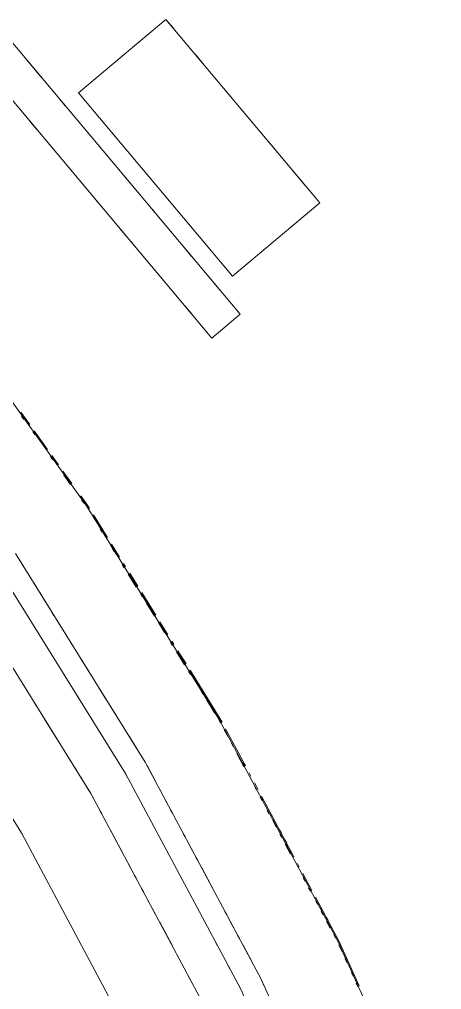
# Paper-space layout '01 Plans' of a CAD drawing. Header units: millimetres. Extents: x 5 to 415, y 7 to 290.
# Drawn here: x 146.87 to 154.28, y 184.97 to 201.98 of the extents above; entities that cross this region are included whole.
import ezdxf

# ---------------------------------------------------------------- set-up
doc = ezdxf.new("R2010")
doc.units = ezdxf.units.MM
doc.layers.add('GEOMETRY', color=7, linetype='Continuous')

# ---------------------------------------------------------------- blocks, each defined once
blk = doc.blocks.new('SHEET_01')
at = {"layer": 'GEOMETRY', "lineweight": 13}
for p, q in [((149.442, 201.98), (147.91, 200.695)), ((149.442, 201.98), (149.572, 201.825)), ((152.141, 198.763), (149.442, 201.98)), ((149.442, 201.98), (149.442, 201.98)), ((150.746, 196.809), (146.696, 201.636)), ((147.25, 200.975), (146.994, 201.28)), ((147.25, 200.975), (146.994, 201.28)), ((147.25, 200.975), (146.994, 201.28)), ((149.964, 201.357), (150.095, 201.202)), ((146.369, 201.015), (150.248, 196.391)), ((147.676, 200.467), (147.549, 200.619)), ((147.676, 200.467), (147.549, 200.619)), ((147.676, 200.467), (147.549, 200.619)), ((147.91, 200.695), (150.609, 197.477)), ((147.91, 200.695), (147.91, 200.695)), ((150.487, 200.735), (150.617, 200.579)), ((147.051, 200.202), (147.179, 200.049)), ((147.179, 200.049), (147.051, 200.202)), ((147.179, 200.049), (147.051, 200.202)), ((148.316, 199.705), (148.06, 200.01)), ((148.316, 199.705), (148.06, 200.01)), ((148.316, 199.705), (148.06, 200.01)), ((148.563, 199.916), (148.519, 199.968)), ((151.096, 200.008), (151.14, 199.956)), ((151.227, 199.853), (151.358, 199.697)), ((148.828, 199.095), (148.7, 199.248)), ((148.828, 199.095), (148.7, 199.248)), ((148.828, 199.095), (148.7, 199.248)), ((149.085, 199.293), (149.042, 199.345)), ((151.619, 199.386), (151.88, 199.074)), ((148.202, 198.83), (148.244, 198.779)), ((148.244, 198.779), (148.202, 198.83)), ((148.244, 198.779), (148.202, 198.83)), ((149.608, 198.671), (149.564, 198.723)), ((152.141, 198.763), (150.609, 197.477)), ((150.609, 197.477), (152.141, 198.763)), ((152.054, 198.867), (152.141, 198.763)), ((152.141, 198.763), (152.141, 198.763)), ((149.254, 198.587), (149.211, 198.638)), ((149.254, 198.587), (149.211, 198.638)), ((149.254, 198.587), (149.211, 198.638)), ((149.467, 198.333), (149.339, 198.485)), ((149.467, 198.333), (149.339, 198.485)), ((149.467, 198.333), (149.339, 198.485)), ((148.628, 198.322), (148.756, 198.169)), ((148.756, 198.169), (148.628, 198.322)), ((148.756, 198.169), (148.628, 198.322)), ((148.841, 198.068), (148.884, 198.017)), ((148.884, 198.017), (148.841, 198.068)), ((148.884, 198.017), (148.841, 198.068)), ((150.13, 198.048), (150.087, 198.1)), ((149.893, 197.825), (149.766, 197.977)), ((149.893, 197.825), (149.766, 197.977)), ((149.893, 197.825), (149.766, 197.977)), ((150.609, 197.477), (150.522, 197.581)), ((149.353, 197.458), (149.396, 197.407)), ((149.396, 197.407), (149.353, 197.458)), ((149.396, 197.407), (149.353, 197.458)), ((150.405, 197.215), (150.277, 197.368)), ((150.405, 197.215), (150.277, 197.368)), ((150.405, 197.215), (150.277, 197.368)), ((150.609, 197.477), (150.609, 197.477)), ((145.479, 197.036), (148.048, 193.45)), ((149.779, 196.95), (149.907, 196.797)), ((149.907, 196.797), (149.779, 196.95)), ((149.907, 196.797), (149.779, 196.95)), ((150.746, 196.809), (150.703, 196.86)), ((150.746, 196.809), (150.703, 196.86)), ((150.746, 196.809), (150.703, 196.86)), ((150.248, 196.391), (150.746, 196.809)), ((150.746, 196.809), (150.248, 196.391)), ((150.248, 196.391), (150.746, 196.809)), ((150.746, 196.809), (150.248, 196.391)), ((150.746, 196.809), (150.746, 196.809)), ((150.746, 196.809), (150.746, 196.809)), ((150.248, 196.391), (150.248, 196.391)), ((150.248, 196.391), (150.248, 196.391)), ((147.052, 194.874), (146.896, 195.092)), ((146.896, 195.092), (147.052, 194.874)), ((147.052, 194.874), (146.896, 195.092)), ((146.896, 195.092), (147.052, 194.874)), ((147.052, 194.874), (146.896, 195.092)), ((146.896, 195.092), (147.052, 194.874)), ((147.052, 194.874), (146.896, 195.092)), ((146.896, 195.092), (147.052, 194.874)), ((147.052, 194.874), (146.896, 195.092)), ((146.896, 195.092), (147.052, 194.874)), ((146.911, 195.02), (146.95, 194.965)), ((146.95, 194.965), (146.911, 195.02)), ((147.036, 194.863), (146.919, 195.026)), ((146.919, 195.026), (147.036, 194.863)), ((147.036, 194.863), (146.919, 195.026)), ((146.919, 195.026), (147.036, 194.863)), ((146.919, 195.026), (147.036, 194.863)), ((147.036, 194.863), (146.919, 195.026)), ((146.919, 195.026), (147.036, 194.863)), ((147.036, 194.863), (146.919, 195.026)), ((146.919, 195.026), (147.036, 194.863)), ((147.036, 194.863), (146.919, 195.026)), ((146.919, 195.026), (147.036, 194.863)), ((147.036, 194.863), (146.919, 195.026)), ((146.919, 195.026), (147.036, 194.863)), ((147.036, 194.863), (146.919, 195.026)), ((146.919, 195.026), (147.036, 194.863)), ((146.919, 195.026), (147.036, 194.863)), ((147.145, 194.694), (147.106, 194.748)), ((147.114, 194.754), (147.153, 194.7)), ((147.114, 194.754), (147.153, 194.7)), ((147.153, 194.7), (147.114, 194.754)), ((147.114, 194.754), (147.153, 194.7)), ((147.114, 194.754), (147.153, 194.7)), ((147.364, 194.439), (147.13, 194.765)), ((147.13, 194.765), (147.364, 194.439)), ((147.364, 194.439), (147.208, 194.657)), ((147.208, 194.657), (147.364, 194.439)), ((147.364, 194.439), (147.208, 194.657)), ((147.208, 194.657), (147.364, 194.439)), ((147.364, 194.439), (147.208, 194.657)), ((147.208, 194.657), (147.364, 194.439)), ((147.364, 194.439), (147.208, 194.657)), ((147.208, 194.657), (147.364, 194.439)), ((147.417, 194.314), (147.456, 194.259)), ((147.456, 194.259), (147.417, 194.314)), ((147.464, 194.265), (147.425, 194.319)), ((147.425, 194.319), (147.464, 194.265)), ((147.464, 194.265), (147.425, 194.319)), ((147.425, 194.319), (147.464, 194.265)), ((147.425, 194.319), (147.464, 194.265)), ((147.464, 194.265), (147.425, 194.319)), ((147.425, 194.319), (147.464, 194.265)), ((147.464, 194.265), (147.425, 194.319)), ((147.425, 194.319), (147.464, 194.265)), ((147.464, 194.265), (147.425, 194.319)), ((147.425, 194.319), (147.464, 194.265)), ((147.464, 194.265), (147.425, 194.319)), ((147.425, 194.319), (147.464, 194.265)), ((147.464, 194.265), (147.425, 194.319)), ((147.425, 194.319), (147.464, 194.265)), ((147.425, 194.319), (147.464, 194.265)), ((147.558, 194.168), (147.442, 194.331)), ((147.442, 194.331), (147.558, 194.168)), ((147.558, 194.168), (147.442, 194.331)), ((147.442, 194.331), (147.558, 194.168)), ((147.558, 194.168), (147.442, 194.331)), ((147.442, 194.331), (147.558, 194.168)), ((147.558, 194.168), (147.442, 194.331)), ((147.442, 194.331), (147.558, 194.168)), ((147.558, 194.168), (147.442, 194.331)), ((147.442, 194.331), (147.558, 194.168)), ((147.792, 193.842), (147.636, 194.059)), ((147.636, 194.059), (147.792, 193.842)), ((147.767, 193.825), (147.651, 193.988)), ((147.659, 193.993), (147.776, 193.83)), ((147.659, 193.993), (147.776, 193.83)), ((147.776, 193.83), (147.659, 193.993)), ((147.659, 193.993), (147.776, 193.83)), ((147.659, 193.993), (147.776, 193.83)), ((147.728, 193.879), (147.767, 193.825)), ((147.776, 193.83), (147.737, 193.885)), ((147.737, 193.885), (147.776, 193.83)), ((147.776, 193.83), (147.737, 193.885)), ((147.737, 193.885), (147.776, 193.83)), ((147.776, 193.83), (147.737, 193.885)), ((147.737, 193.885), (147.776, 193.83)), ((147.776, 193.83), (147.737, 193.885)), ((147.737, 193.885), (147.776, 193.83)), ((147.776, 193.83), (147.737, 193.885)), ((147.737, 193.885), (147.776, 193.83)), ((147.776, 193.83), (147.737, 193.885)), ((147.792, 193.842), (147.753, 193.896)), ((147.753, 193.896), (147.792, 193.842)), ((147.792, 193.842), (147.753, 193.896)), ((147.753, 193.896), (147.792, 193.842)), ((147.792, 193.842), (147.753, 193.896)), ((147.753, 193.896), (147.792, 193.842)), ((147.792, 193.842), (147.753, 193.896)), ((147.753, 193.896), (147.792, 193.842)), ((148.065, 193.461), (147.948, 193.624)), ((147.948, 193.624), (148.065, 193.461)), ((148.001, 193.499), (147.962, 193.553)), ((147.97, 193.559), (148.048, 193.45)), ((147.97, 193.559), (148.048, 193.45)), ((148.048, 193.45), (147.97, 193.559)), ((147.97, 193.559), (148.048, 193.45)), ((147.97, 193.559), (148.048, 193.45)), ((148.083, 193.393), (148.048, 193.45)), ((148.048, 193.45), (148.083, 193.393)), ((148.083, 193.393), (148.048, 193.45)), ((148.048, 193.45), (148.083, 193.393)), ((148.048, 193.45), (148.083, 193.393)), ((148.083, 193.393), (148.048, 193.45)), ((148.048, 193.45), (148.083, 193.393)), ((148.083, 193.393), (148.048, 193.45)), ((148.048, 193.45), (148.083, 193.393)), ((148.083, 193.393), (148.048, 193.45)), ((148.048, 193.45), (148.083, 193.393)), ((148.083, 193.393), (148.048, 193.45)), ((148.048, 193.45), (148.083, 193.393)), ((148.083, 193.393), (148.048, 193.45)), ((148.048, 193.45), (148.083, 193.393)), ((148.048, 193.45), (148.083, 193.393)), ((148.048, 193.45), (150.377, 189.704)), ((148.1, 193.404), (148.065, 193.461)), ((148.065, 193.461), (148.1, 193.404)), ((148.1, 193.404), (148.065, 193.461)), ((148.065, 193.461), (148.1, 193.404)), ((148.1, 193.404), (148.065, 193.461)), ((148.065, 193.461), (148.1, 193.404)), ((148.1, 193.404), (148.065, 193.461)), ((148.065, 193.461), (148.1, 193.404)), ((148.1, 193.404), (148.065, 193.461)), ((148.065, 193.461), (148.1, 193.404)), ((148.189, 193.223), (148.154, 193.28)), ((148.154, 193.28), (148.189, 193.223)), ((148.189, 193.223), (148.154, 193.28)), ((148.154, 193.28), (148.189, 193.223)), ((148.154, 193.28), (148.189, 193.223)), ((148.189, 193.223), (148.154, 193.28)), ((148.154, 193.28), (148.189, 193.223)), ((148.189, 193.223), (148.154, 193.28)), ((148.154, 193.28), (148.189, 193.223)), ((148.189, 193.223), (148.154, 193.28)), ((148.154, 193.28), (148.189, 193.223)), ((148.189, 193.223), (148.154, 193.28)), ((148.154, 193.28), (148.189, 193.223)), ((148.189, 193.223), (148.154, 193.28)), ((148.154, 193.28), (148.189, 193.223)), ((148.154, 193.28), (148.189, 193.223)), ((148.277, 193.121), (148.171, 193.291)), ((148.171, 193.291), (148.277, 193.121)), ((148.277, 193.121), (148.171, 193.291)), ((148.171, 193.291), (148.277, 193.121)), ((148.277, 193.121), (148.171, 193.291)), ((148.171, 193.291), (148.277, 193.121)), ((148.277, 193.121), (148.171, 193.291)), ((148.171, 193.291), (148.277, 193.121)), ((148.418, 192.894), (148.171, 193.291)), ((148.171, 193.291), (148.418, 192.894)), ((148.26, 193.11), (148.401, 192.883)), ((148.26, 193.11), (148.401, 192.883)), ((148.401, 192.883), (148.26, 193.11)), ((148.26, 193.11), (148.401, 192.883)), ((148.26, 193.11), (148.401, 192.883)), ((148.322, 192.991), (148.287, 193.047)), ((148.401, 192.883), (148.366, 192.939)), ((148.366, 192.939), (148.401, 192.883)), ((148.401, 192.883), (148.366, 192.939)), ((148.366, 192.939), (148.401, 192.883)), ((148.401, 192.883), (148.366, 192.939)), ((148.366, 192.939), (148.401, 192.883)), ((148.401, 192.883), (148.366, 192.939)), ((148.366, 192.939), (148.401, 192.883)), ((148.401, 192.883), (148.366, 192.939)), ((148.366, 192.939), (148.401, 192.883)), ((148.401, 192.883), (148.366, 192.939)), ((148.418, 192.894), (148.382, 192.95)), ((148.382, 192.95), (148.418, 192.894)), ((148.418, 192.894), (148.382, 192.95)), ((148.382, 192.95), (148.418, 192.894)), ((148.418, 192.894), (148.382, 192.95)), ((148.382, 192.95), (148.418, 192.894)), ((148.418, 192.894), (148.382, 192.95)), ((148.382, 192.95), (148.418, 192.894)), ((148.472, 192.769), (148.577, 192.599)), ((148.472, 192.769), (148.577, 192.599)), ((148.577, 192.599), (148.472, 192.769)), ((148.472, 192.769), (148.577, 192.599)), ((148.472, 192.769), (148.577, 192.599)), ((148.63, 192.553), (148.488, 192.78)), ((148.488, 192.78), (148.63, 192.553)), ((146.801, 192.617), (149.078, 188.954)), ((148.534, 192.65), (148.499, 192.707)), ((148.63, 192.553), (148.594, 192.61)), ((148.594, 192.61), (148.63, 192.553)), ((148.63, 192.553), (148.594, 192.61)), ((148.594, 192.61), (148.63, 192.553)), ((148.63, 192.553), (148.594, 192.61)), ((148.594, 192.61), (148.63, 192.553)), ((148.63, 192.553), (148.594, 192.61)), ((148.594, 192.61), (148.63, 192.553)), ((146.943, 192.388), (146.908, 192.445)), ((146.908, 192.445), (146.943, 192.388)), ((146.943, 192.388), (146.908, 192.445)), ((148.675, 192.423), (148.71, 192.366)), ((148.71, 192.366), (148.675, 192.423)), ((148.719, 192.372), (148.683, 192.429)), ((148.683, 192.429), (148.719, 192.372)), ((148.719, 192.372), (148.683, 192.429)), ((148.683, 192.429), (148.719, 192.372)), ((148.683, 192.429), (148.719, 192.372)), ((148.719, 192.372), (148.683, 192.429)), ((148.683, 192.429), (148.719, 192.372)), ((148.719, 192.372), (148.683, 192.429)), ((148.683, 192.429), (148.719, 192.372)), ((148.719, 192.372), (148.683, 192.429)), ((148.683, 192.429), (148.719, 192.372)), ((148.719, 192.372), (148.683, 192.429)), ((148.683, 192.429), (148.719, 192.372)), ((148.719, 192.372), (148.683, 192.429)), ((148.683, 192.429), (148.719, 192.372)), ((148.683, 192.429), (148.719, 192.372)), ((148.735, 192.383), (148.7, 192.439)), ((148.7, 192.439), (148.735, 192.383)), ((148.735, 192.383), (148.7, 192.439)), ((148.7, 192.439), (148.735, 192.383)), ((148.735, 192.383), (148.7, 192.439)), ((148.7, 192.439), (148.735, 192.383)), ((148.735, 192.383), (148.7, 192.439)), ((148.7, 192.439), (148.735, 192.383)), ((148.735, 192.383), (148.7, 192.439)), ((148.7, 192.439), (148.735, 192.383)), ((148.732, 188.754), (146.468, 192.395)), ((148.922, 192.026), (148.781, 192.253)), ((148.789, 192.258), (148.93, 192.031)), ((148.789, 192.258), (148.93, 192.031)), ((148.93, 192.031), (148.789, 192.258)), ((148.789, 192.258), (148.93, 192.031)), ((148.789, 192.258), (148.93, 192.031)), ((148.947, 192.042), (148.806, 192.269)), ((148.806, 192.269), (148.947, 192.042)), ((147.157, 192.045), (147.121, 192.102)), ((147.121, 192.102), (147.157, 192.045)), ((147.157, 192.045), (147.121, 192.102)), ((148.887, 192.083), (148.922, 192.026)), ((148.93, 192.031), (148.895, 192.088)), ((148.895, 192.088), (148.93, 192.031)), ((148.93, 192.031), (148.895, 192.088)), ((148.895, 192.088), (148.93, 192.031)), ((148.93, 192.031), (148.895, 192.088)), ((148.895, 192.088), (148.93, 192.031)), ((148.93, 192.031), (148.895, 192.088)), ((148.895, 192.088), (148.93, 192.031)), ((148.93, 192.031), (148.895, 192.088)), ((148.895, 192.088), (148.93, 192.031)), ((148.93, 192.031), (148.895, 192.088)), ((148.947, 192.042), (148.912, 192.099)), ((148.912, 192.099), (148.947, 192.042)), ((148.947, 192.042), (148.912, 192.099)), ((148.912, 192.099), (148.947, 192.042)), ((148.947, 192.042), (148.912, 192.099)), ((148.912, 192.099), (148.947, 192.042)), ((148.947, 192.042), (148.912, 192.099)), ((148.912, 192.099), (148.947, 192.042)), ((145.886, 192.006), (148.126, 188.404)), ((147.335, 191.758), (147.228, 191.93)), ((147.228, 191.93), (147.335, 191.758)), ((147.335, 191.758), (147.228, 191.93)), ((148.993, 191.912), (149.028, 191.856)), ((149.028, 191.856), (148.993, 191.912)), ((149.036, 191.861), (149.001, 191.918)), ((149.001, 191.918), (149.036, 191.861)), ((149.036, 191.861), (149.001, 191.918)), ((149.001, 191.918), (149.036, 191.861)), ((149.001, 191.918), (149.036, 191.861)), ((149.036, 191.861), (149.001, 191.918)), ((149.001, 191.918), (149.036, 191.861)), ((149.036, 191.861), (149.001, 191.918)), ((149.001, 191.918), (149.036, 191.861)), ((149.036, 191.861), (149.001, 191.918)), ((149.001, 191.918), (149.036, 191.861)), ((149.036, 191.861), (149.001, 191.918)), ((149.001, 191.918), (149.036, 191.861)), ((149.036, 191.861), (149.001, 191.918)), ((149.001, 191.918), (149.036, 191.861)), ((149.001, 191.918), (149.036, 191.861)), ((149.124, 191.758), (149.018, 191.928)), ((149.018, 191.928), (149.124, 191.758)), ((149.124, 191.758), (149.018, 191.928)), ((149.018, 191.928), (149.124, 191.758)), ((149.124, 191.758), (149.018, 191.928)), ((149.018, 191.928), (149.124, 191.758)), ((149.124, 191.758), (149.018, 191.928)), ((149.018, 191.928), (149.124, 191.758)), ((149.265, 191.531), (149.018, 191.928)), ((149.018, 191.928), (149.265, 191.531)), ((149.24, 191.515), (149.098, 191.742)), ((149.107, 191.747), (149.248, 191.52)), ((149.107, 191.747), (149.248, 191.52)), ((149.248, 191.52), (149.107, 191.747)), ((149.107, 191.747), (149.248, 191.52)), ((149.107, 191.747), (149.248, 191.52)), ((147.477, 191.529), (147.441, 191.587)), ((147.441, 191.587), (147.477, 191.529)), ((147.477, 191.529), (147.441, 191.587)), ((149.204, 191.572), (149.24, 191.515)), ((149.248, 191.52), (149.213, 191.577)), ((149.213, 191.577), (149.248, 191.52)), ((149.248, 191.52), (149.213, 191.577)), ((149.213, 191.577), (149.248, 191.52)), ((149.248, 191.52), (149.213, 191.577)), ((149.213, 191.577), (149.248, 191.52)), ((149.248, 191.52), (149.213, 191.577)), ((149.213, 191.577), (149.248, 191.52)), ((149.248, 191.52), (149.213, 191.577)), ((149.213, 191.577), (149.248, 191.52)), ((149.248, 191.52), (149.213, 191.577)), ((149.265, 191.531), (149.23, 191.588)), ((149.23, 191.588), (149.265, 191.531)), ((149.265, 191.531), (149.23, 191.588)), ((149.23, 191.588), (149.265, 191.531)), ((149.265, 191.531), (149.23, 191.588)), ((149.23, 191.588), (149.265, 191.531)), ((149.265, 191.531), (149.23, 191.588)), ((149.23, 191.588), (149.265, 191.531)), ((149.416, 191.231), (149.31, 191.402)), ((149.319, 191.407), (149.46, 191.18)), ((149.319, 191.407), (149.46, 191.18)), ((149.46, 191.18), (149.319, 191.407)), ((149.319, 191.407), (149.46, 191.18)), ((149.319, 191.407), (149.46, 191.18)), ((149.477, 191.19), (149.336, 191.417)), ((149.336, 191.417), (149.477, 191.19)), ((146.913, 187.704), (144.722, 191.228)), ((147.691, 191.186), (147.655, 191.243)), ((147.655, 191.243), (147.691, 191.186)), ((147.691, 191.186), (147.655, 191.243)), ((149.46, 191.18), (149.425, 191.237)), ((149.425, 191.237), (149.46, 191.18)), ((149.46, 191.18), (149.425, 191.237)), ((149.425, 191.237), (149.46, 191.18)), ((149.46, 191.18), (149.425, 191.237)), ((149.425, 191.237), (149.46, 191.18)), ((149.46, 191.18), (149.425, 191.237)), ((149.425, 191.237), (149.46, 191.18)), ((149.46, 191.18), (149.425, 191.237)), ((149.425, 191.237), (149.46, 191.18)), ((149.46, 191.18), (149.425, 191.237)), ((149.477, 191.19), (149.442, 191.247)), ((149.442, 191.247), (149.477, 191.19)), ((149.477, 191.19), (149.442, 191.247)), ((149.442, 191.247), (149.477, 191.19)), ((149.477, 191.19), (149.442, 191.247)), ((149.442, 191.247), (149.477, 191.19)), ((149.477, 191.19), (149.442, 191.247)), ((149.442, 191.247), (149.477, 191.19)), ((147.797, 191.014), (147.762, 191.072)), ((147.762, 191.072), (147.797, 191.014)), ((147.797, 191.014), (147.762, 191.072)), ((149.522, 191.061), (149.557, 191.004)), ((149.557, 191.004), (149.522, 191.061)), ((149.566, 191.01), (149.53, 191.066)), ((149.53, 191.066), (149.566, 191.01)), ((149.566, 191.01), (149.53, 191.066)), ((149.53, 191.066), (149.566, 191.01)), ((149.53, 191.066), (149.566, 191.01)), ((149.566, 191.01), (149.53, 191.066)), ((149.53, 191.066), (149.566, 191.01)), ((149.566, 191.01), (149.53, 191.066)), ((149.53, 191.066), (149.566, 191.01)), ((149.566, 191.01), (149.53, 191.066)), ((149.53, 191.066), (149.566, 191.01)), ((149.566, 191.01), (149.53, 191.066)), ((149.53, 191.066), (149.566, 191.01)), ((149.566, 191.01), (149.53, 191.066)), ((149.53, 191.066), (149.566, 191.01)), ((149.53, 191.066), (149.566, 191.01)), ((149.583, 191.02), (149.547, 191.077)), ((149.547, 191.077), (149.583, 191.02)), ((149.583, 191.02), (149.547, 191.077)), ((149.547, 191.077), (149.583, 191.02)), ((149.583, 191.02), (149.547, 191.077)), ((149.547, 191.077), (149.583, 191.02)), ((149.583, 191.02), (149.547, 191.077)), ((149.547, 191.077), (149.583, 191.02)), ((149.583, 191.02), (149.547, 191.077)), ((149.547, 191.077), (149.583, 191.02)), ((149.769, 190.664), (149.628, 190.891)), ((149.636, 190.896), (149.777, 190.669)), ((149.636, 190.896), (149.777, 190.669)), ((149.777, 190.669), (149.636, 190.896)), ((149.636, 190.896), (149.777, 190.669)), ((149.636, 190.896), (149.777, 190.669)), ((149.795, 190.679), (149.653, 190.906)), ((149.653, 190.906), (149.795, 190.679)), ((148.082, 190.557), (147.94, 190.786)), ((147.94, 190.786), (148.082, 190.557)), ((148.082, 190.557), (147.94, 190.786)), ((149.734, 190.721), (149.769, 190.664)), ((149.777, 190.669), (149.742, 190.726)), ((149.742, 190.726), (149.777, 190.669)), ((149.777, 190.669), (149.742, 190.726)), ((149.742, 190.726), (149.777, 190.669)), ((149.777, 190.669), (149.742, 190.726)), ((149.742, 190.726), (149.777, 190.669)), ((149.777, 190.669), (149.742, 190.726)), ((149.742, 190.726), (149.777, 190.669)), ((149.777, 190.669), (149.742, 190.726)), ((149.742, 190.726), (149.777, 190.669)), ((149.777, 190.669), (149.742, 190.726)), ((149.795, 190.679), (149.759, 190.736)), ((149.759, 190.736), (149.795, 190.679)), ((149.795, 190.679), (149.759, 190.736)), ((149.759, 190.736), (149.795, 190.679)), ((149.795, 190.679), (149.759, 190.736)), ((149.759, 190.736), (149.795, 190.679)), ((149.795, 190.679), (149.759, 190.736)), ((149.759, 190.736), (149.795, 190.679)), ((149.875, 190.494), (149.839, 190.55)), ((149.848, 190.556), (149.954, 190.385)), ((149.848, 190.556), (149.954, 190.385)), ((149.954, 190.385), (149.848, 190.556)), ((149.848, 190.556), (149.954, 190.385)), ((149.848, 190.556), (149.954, 190.385)), ((150.395, 189.714), (149.865, 190.566)), ((149.865, 190.566), (150.395, 189.714)), ((148.189, 190.385), (148.153, 190.442)), ((148.153, 190.442), (148.189, 190.385)), ((148.189, 190.385), (148.153, 190.442)), ((150.183, 190.055), (149.971, 190.396)), ((149.971, 190.396), (150.183, 190.055)), ((150.183, 190.055), (149.971, 190.396)), ((149.971, 190.396), (150.183, 190.055)), ((150.183, 190.055), (149.971, 190.396)), ((149.971, 190.396), (150.183, 190.055)), ((150.183, 190.055), (149.971, 190.396)), ((149.971, 190.396), (150.183, 190.055)), ((147.024, 190.176), (146.917, 190.348)), ((148.402, 190.042), (148.26, 190.27)), ((148.26, 190.27), (148.402, 190.042)), ((148.402, 190.042), (148.26, 190.27)), ((150.051, 190.21), (150.086, 190.153)), ((150.086, 190.153), (150.051, 190.21)), ((150.095, 190.158), (150.06, 190.215)), ((150.06, 190.215), (150.095, 190.158)), ((150.095, 190.158), (150.06, 190.215)), ((150.06, 190.215), (150.095, 190.158)), ((150.06, 190.215), (150.095, 190.158)), ((150.095, 190.158), (150.06, 190.215)), ((150.06, 190.215), (150.095, 190.158)), ((150.095, 190.158), (150.06, 190.215)), ((150.06, 190.215), (150.095, 190.158)), ((150.095, 190.158), (150.06, 190.215)), ((150.06, 190.215), (150.095, 190.158)), ((150.095, 190.158), (150.06, 190.215)), ((150.06, 190.215), (150.095, 190.158)), ((150.095, 190.158), (150.06, 190.215)), ((150.06, 190.215), (150.095, 190.158)), ((150.06, 190.215), (150.095, 190.158)), ((147.883, 190.119), (147.918, 190.062)), ((147.918, 190.062), (147.883, 190.119)), ((147.883, 190.119), (147.918, 190.062)), ((150.298, 189.813), (150.157, 190.04)), ((150.166, 190.045), (150.307, 189.818)), ((150.166, 190.045), (150.307, 189.818)), ((150.307, 189.818), (150.166, 190.045)), ((150.166, 190.045), (150.307, 189.818)), ((150.166, 190.045), (150.307, 189.818)), ((147.166, 189.948), (147.13, 190.005)), ((148.58, 189.755), (148.473, 189.927)), ((148.473, 189.927), (148.58, 189.755)), ((148.58, 189.755), (148.473, 189.927)), ((150.395, 189.714), (150.254, 189.941)), ((150.254, 189.941), (150.395, 189.714)), ((150.395, 189.714), (150.254, 189.941)), ((150.254, 189.941), (150.395, 189.714)), ((150.395, 189.714), (150.254, 189.941)), ((150.254, 189.941), (150.395, 189.714)), ((150.395, 189.714), (150.254, 189.941)), ((150.254, 189.941), (150.395, 189.714)), ((150.263, 189.869), (150.298, 189.813)), ((150.307, 189.818), (150.272, 189.874)), ((150.272, 189.874), (150.307, 189.818)), ((150.307, 189.818), (150.272, 189.874)), ((150.272, 189.874), (150.307, 189.818)), ((150.307, 189.818), (150.272, 189.874)), ((150.272, 189.874), (150.307, 189.818)), ((150.307, 189.818), (150.272, 189.874)), ((150.272, 189.874), (150.307, 189.818)), ((150.307, 189.818), (150.272, 189.874)), ((150.272, 189.874), (150.307, 189.818)), ((150.307, 189.818), (150.272, 189.874)), ((147.557, 189.319), (147.308, 189.719)), ((150.369, 189.699), (150.4, 189.64)), ((150.4, 189.64), (150.369, 189.699)), ((150.409, 189.645), (150.377, 189.704)), ((150.377, 189.704), (150.409, 189.645)), ((150.409, 189.645), (150.377, 189.704)), ((150.377, 189.704), (150.409, 189.645)), ((150.377, 189.704), (150.409, 189.645)), ((150.409, 189.645), (150.377, 189.704)), ((150.377, 189.704), (150.409, 189.645)), ((150.409, 189.645), (150.377, 189.704)), ((150.377, 189.704), (150.409, 189.645)), ((150.409, 189.645), (150.377, 189.704)), ((150.377, 189.704), (150.409, 189.645)), ((150.409, 189.645), (150.377, 189.704)), ((150.377, 189.704), (150.409, 189.645)), ((150.409, 189.645), (150.377, 189.704)), ((150.377, 189.704), (150.409, 189.645)), ((150.377, 189.704), (150.409, 189.645)), ((150.377, 189.704), (152.457, 185.814)), ((150.426, 189.655), (150.395, 189.714)), ((150.395, 189.714), (150.426, 189.655)), ((150.426, 189.655), (150.395, 189.714)), ((150.395, 189.714), (150.426, 189.655)), ((150.426, 189.655), (150.395, 189.714)), ((150.395, 189.714), (150.426, 189.655)), ((150.426, 189.655), (150.395, 189.714)), ((150.395, 189.714), (150.426, 189.655)), ((150.426, 189.655), (150.395, 189.714)), ((150.395, 189.714), (150.426, 189.655)), ((148.723, 189.527), (148.687, 189.584)), ((148.687, 189.584), (148.723, 189.527)), ((148.723, 189.527), (148.687, 189.584)), ((150.472, 189.527), (150.535, 189.41)), ((150.472, 189.527), (150.535, 189.41)), ((150.535, 189.41), (150.472, 189.527)), ((150.472, 189.527), (150.535, 189.41)), ((150.472, 189.527), (150.535, 189.41)), ((150.836, 188.889), (150.489, 189.537)), ((150.489, 189.537), (150.836, 188.889)), ((148.936, 189.183), (148.794, 189.412)), ((148.794, 189.412), (148.936, 189.183)), ((148.936, 189.183), (148.794, 189.412)), ((150.526, 189.405), (150.463, 189.522)), ((150.615, 189.302), (150.584, 189.36)), ((150.584, 189.36), (150.615, 189.302)), ((150.615, 189.302), (150.584, 189.36)), ((150.584, 189.36), (150.615, 189.302)), ((150.615, 189.302), (150.584, 189.36)), ((150.584, 189.36), (150.615, 189.302)), ((150.615, 189.302), (150.584, 189.36)), ((150.584, 189.36), (150.615, 189.302)), ((147.77, 188.976), (147.628, 189.205)), ((148.414, 189.266), (148.449, 189.209)), ((148.449, 189.209), (148.414, 189.266)), ((148.414, 189.266), (148.449, 189.209)), ((150.621, 189.228), (150.589, 189.287)), ((150.598, 189.292), (150.629, 189.233)), ((150.598, 189.292), (150.629, 189.233)), ((150.629, 189.233), (150.598, 189.292)), ((150.598, 189.292), (150.629, 189.233)), ((150.598, 189.292), (150.629, 189.233)), ((149.043, 189.011), (149.007, 189.069)), ((149.007, 189.069), (149.043, 189.011)), ((149.043, 189.011), (149.007, 189.069)), ((150.71, 189.125), (150.678, 189.184)), ((150.678, 189.184), (150.71, 189.125)), ((150.71, 189.125), (150.678, 189.184)), ((150.678, 189.184), (150.71, 189.125)), ((150.71, 189.125), (150.678, 189.184)), ((150.678, 189.184), (150.71, 189.125)), ((150.71, 189.125), (150.678, 189.184)), ((150.678, 189.184), (150.71, 189.125)), ((150.81, 188.874), (150.684, 189.11)), ((150.692, 189.115), (150.819, 188.879)), ((150.692, 189.115), (150.819, 188.879)), ((150.819, 188.879), (150.692, 189.115)), ((150.692, 189.115), (150.819, 188.879)), ((150.692, 189.115), (150.819, 188.879)), ((147.877, 188.804), (147.841, 188.862)), ((149.078, 188.954), (151.112, 185.151)), ((149.269, 188.598), (149.11, 188.895)), ((149.11, 188.895), (149.269, 188.598)), ((149.269, 188.598), (149.11, 188.895)), ((150.778, 188.933), (150.81, 188.874)), ((150.819, 188.879), (150.787, 188.938)), ((150.787, 188.938), (150.819, 188.879)), ((150.819, 188.879), (150.787, 188.938)), ((150.787, 188.938), (150.819, 188.879)), ((150.819, 188.879), (150.787, 188.938)), ((150.787, 188.938), (150.819, 188.879)), ((150.819, 188.879), (150.787, 188.938)), ((150.787, 188.938), (150.819, 188.879)), ((150.819, 188.879), (150.787, 188.938)), ((150.787, 188.938), (150.819, 188.879)), ((150.819, 188.879), (150.787, 188.938)), ((150.836, 188.889), (150.804, 188.948)), ((150.804, 188.948), (150.836, 188.889)), ((150.836, 188.889), (150.804, 188.948)), ((150.804, 188.948), (150.836, 188.889)), ((150.836, 188.889), (150.804, 188.948)), ((150.804, 188.948), (150.836, 188.889)), ((150.836, 188.889), (150.804, 188.948)), ((150.804, 188.948), (150.836, 188.889)), ((148.09, 188.461), (147.948, 188.69)), ((148.732, 188.754), (148.764, 188.695)), ((148.764, 188.695), (148.732, 188.754)), ((148.732, 188.754), (148.764, 188.695)), ((150.753, 184.974), (148.732, 188.754)), ((150.931, 188.712), (150.899, 188.771)), ((150.899, 188.771), (150.931, 188.712)), ((150.931, 188.712), (150.899, 188.771)), ((150.899, 188.771), (150.931, 188.712)), ((150.931, 188.712), (150.899, 188.771)), ((150.899, 188.771), (150.931, 188.712)), ((150.931, 188.712), (150.899, 188.771)), ((150.899, 188.771), (150.931, 188.712)), ((150.931, 188.712), (150.899, 188.771)), ((150.899, 188.771), (150.931, 188.712)), ((151.057, 188.476), (150.994, 188.594)), ((150.994, 188.594), (151.057, 188.476)), ((151.057, 188.476), (150.994, 188.594)), ((150.994, 188.594), (151.057, 188.476)), ((151.057, 188.476), (150.994, 188.594)), ((150.994, 188.594), (151.057, 188.476)), ((151.057, 188.476), (150.994, 188.594)), ((150.994, 188.594), (151.057, 188.476)), ((151.057, 188.476), (150.994, 188.594)), ((150.994, 188.594), (151.057, 188.476)), ((150.999, 188.521), (151.03, 188.462)), ((151.03, 188.462), (150.999, 188.521)), ((151.039, 188.466), (151.008, 188.525)), ((151.008, 188.525), (151.039, 188.466)), ((151.039, 188.466), (151.008, 188.525)), ((151.008, 188.525), (151.039, 188.466)), ((151.008, 188.525), (151.039, 188.466)), ((151.039, 188.466), (151.008, 188.525)), ((151.008, 188.525), (151.039, 188.466)), ((151.039, 188.466), (151.008, 188.525)), ((151.008, 188.525), (151.039, 188.466)), ((151.039, 188.466), (151.008, 188.525)), ((151.008, 188.525), (151.039, 188.466)), ((151.039, 188.466), (151.008, 188.525)), ((151.008, 188.525), (151.039, 188.466)), ((151.039, 188.466), (151.008, 188.525)), ((151.008, 188.525), (151.039, 188.466)), ((151.008, 188.525), (151.039, 188.466)), ((148.126, 188.404), (150.125, 184.664)), ((148.189, 188.285), (148.158, 188.345)), ((149.46, 188.241), (149.333, 188.479)), ((149.333, 188.479), (149.46, 188.241)), ((149.46, 188.241), (149.333, 188.479)), ((151.093, 188.344), (151.125, 188.285)), ((151.125, 188.285), (151.093, 188.344)), ((151.134, 188.29), (151.102, 188.349)), ((151.102, 188.349), (151.134, 188.29)), ((151.134, 188.29), (151.102, 188.349)), ((151.102, 188.349), (151.134, 188.29)), ((151.102, 188.349), (151.134, 188.29)), ((151.134, 188.29), (151.102, 188.349)), ((151.102, 188.349), (151.134, 188.29)), ((151.134, 188.29), (151.102, 188.349)), ((151.102, 188.349), (151.134, 188.29)), ((151.134, 188.29), (151.102, 188.349)), ((151.102, 188.349), (151.134, 188.29)), ((151.134, 188.29), (151.102, 188.349)), ((151.102, 188.349), (151.134, 188.29)), ((151.134, 188.29), (151.102, 188.349)), ((151.102, 188.349), (151.134, 188.29)), ((151.102, 188.349), (151.134, 188.29)), ((151.34, 187.945), (151.12, 188.358)), ((151.12, 188.358), (151.34, 187.945)), ((151.34, 187.945), (151.12, 188.358)), ((151.12, 188.358), (151.34, 187.945)), ((151.34, 187.945), (151.12, 188.358)), ((151.12, 188.358), (151.34, 187.945)), ((151.34, 187.945), (151.12, 188.358)), ((151.12, 188.358), (151.34, 187.945)), ((151.687, 187.297), (151.12, 188.358)), ((151.12, 188.358), (151.687, 187.297)), ((148.316, 188.048), (148.284, 188.107)), ((149.555, 188.063), (149.523, 188.122)), ((149.523, 188.122), (149.555, 188.063)), ((149.555, 188.063), (149.523, 188.122)), ((151.219, 188.108), (151.251, 188.049)), ((151.251, 188.049), (151.219, 188.108)), ((151.26, 188.054), (151.228, 188.113)), ((151.228, 188.113), (151.26, 188.054)), ((151.26, 188.054), (151.228, 188.113)), ((151.228, 188.113), (151.26, 188.054)), ((151.228, 188.113), (151.26, 188.054)), ((151.26, 188.054), (151.228, 188.113)), ((151.228, 188.113), (151.26, 188.054)), ((151.26, 188.054), (151.228, 188.113)), ((151.228, 188.113), (151.26, 188.054)), ((151.26, 188.054), (151.228, 188.113)), ((151.228, 188.113), (151.26, 188.054)), ((151.26, 188.054), (151.228, 188.113)), ((151.228, 188.113), (151.26, 188.054)), ((151.26, 188.054), (151.228, 188.113)), ((151.228, 188.113), (151.26, 188.054)), ((151.228, 188.113), (151.26, 188.054)), ((148.411, 187.87), (148.38, 187.929)), ((149.682, 187.825), (149.65, 187.884)), ((149.65, 187.884), (149.682, 187.825)), ((149.682, 187.825), (149.65, 187.884)), ((151.377, 187.813), (151.314, 187.931)), ((151.323, 187.936), (151.48, 187.641)), ((151.323, 187.936), (151.48, 187.641)), ((151.48, 187.641), (151.323, 187.936)), ((151.323, 187.936), (151.48, 187.641)), ((151.323, 187.936), (151.48, 187.641)), ((148.869, 184.045), (146.913, 187.704)), ((148.697, 187.336), (148.475, 187.751)), ((149.777, 187.647), (149.746, 187.706)), ((149.746, 187.706), (149.777, 187.647)), ((149.777, 187.647), (149.746, 187.706)), ((151.466, 187.71), (151.435, 187.769)), ((151.435, 187.769), (151.466, 187.71)), ((151.466, 187.71), (151.435, 187.769)), ((151.435, 187.769), (151.466, 187.71)), ((151.466, 187.71), (151.435, 187.769)), ((151.435, 187.769), (151.466, 187.71)), ((151.466, 187.71), (151.435, 187.769)), ((151.435, 187.769), (151.466, 187.71)), ((151.471, 187.637), (151.44, 187.695)), ((149.904, 187.409), (149.841, 187.528)), ((149.841, 187.528), (149.904, 187.409)), ((149.904, 187.409), (149.841, 187.528)), ((151.561, 187.533), (151.529, 187.592)), ((151.529, 187.592), (151.561, 187.533)), ((151.561, 187.533), (151.529, 187.592)), ((151.529, 187.592), (151.561, 187.533)), ((151.561, 187.533), (151.529, 187.592)), ((151.529, 187.592), (151.561, 187.533)), ((151.561, 187.533), (151.529, 187.592)), ((151.529, 187.592), (151.561, 187.533)), ((151.629, 187.342), (151.534, 187.519)), ((151.543, 187.523), (151.669, 187.288)), ((151.543, 187.523), (151.669, 187.288)), ((151.669, 187.288), (151.543, 187.523)), ((151.543, 187.523), (151.669, 187.288)), ((151.543, 187.523), (151.669, 187.288)), ((151.687, 187.297), (151.624, 187.415)), ((151.624, 187.415), (151.687, 187.297)), ((151.687, 187.297), (151.624, 187.415)), ((151.624, 187.415), (151.687, 187.297)), ((151.687, 187.297), (151.624, 187.415)), ((151.624, 187.415), (151.687, 187.297)), ((151.687, 187.297), (151.624, 187.415)), ((151.624, 187.415), (151.687, 187.297)), ((151.669, 187.288), (151.638, 187.347)), ((151.638, 187.347), (151.669, 187.288)), ((151.669, 187.288), (151.638, 187.347)), ((151.638, 187.347), (151.669, 187.288)), ((151.669, 187.288), (151.638, 187.347)), ((151.638, 187.347), (151.669, 187.288)), ((151.669, 187.288), (151.638, 187.347)), ((151.638, 187.347), (151.669, 187.288)), ((151.669, 187.288), (151.638, 187.347)), ((151.638, 187.347), (151.669, 187.288)), ((151.669, 187.288), (151.638, 187.347)), ((148.824, 187.098), (148.792, 187.158)), ((149.584, 187.159), (149.616, 187.1)), ((149.616, 187.1), (149.584, 187.159)), ((149.584, 187.159), (149.616, 187.1)), ((150, 187.231), (149.968, 187.29)), ((149.968, 187.29), (150, 187.231)), ((150, 187.231), (149.968, 187.29)), ((151.764, 187.111), (151.732, 187.17)), ((151.732, 187.17), (151.764, 187.111)), ((151.764, 187.111), (151.732, 187.17)), ((151.732, 187.17), (151.764, 187.111)), ((151.732, 187.17), (151.764, 187.111)), ((151.764, 187.111), (151.732, 187.17)), ((151.732, 187.17), (151.764, 187.111)), ((151.764, 187.111), (151.732, 187.17)), ((151.732, 187.17), (151.764, 187.111)), ((151.764, 187.111), (151.732, 187.17)), ((151.732, 187.17), (151.764, 187.111)), ((151.764, 187.111), (151.732, 187.17)), ((151.732, 187.17), (151.764, 187.111)), ((151.764, 187.111), (151.732, 187.17)), ((151.732, 187.17), (151.764, 187.111)), ((151.732, 187.17), (151.764, 187.111)), ((151.781, 187.12), (151.75, 187.179)), ((151.75, 187.179), (151.781, 187.12)), ((151.781, 187.12), (151.75, 187.179)), ((151.75, 187.179), (151.781, 187.12)), ((151.781, 187.12), (151.75, 187.179)), ((151.75, 187.179), (151.781, 187.12)), ((151.781, 187.12), (151.75, 187.179)), ((151.75, 187.179), (151.781, 187.12)), ((151.781, 187.12), (151.75, 187.179)), ((151.75, 187.179), (151.781, 187.12)), ((148.919, 186.92), (148.887, 186.979)), ((150.286, 186.696), (150.063, 187.112)), ((150.063, 187.112), (150.286, 186.696)), ((150.286, 186.696), (150.063, 187.112)), ((152.002, 186.707), (151.844, 187.002)), ((151.844, 187.002), (152.002, 186.707)), ((152.002, 186.707), (151.844, 187.002)), ((151.844, 187.002), (152.002, 186.707)), ((152.002, 186.707), (151.844, 187.002)), ((151.844, 187.002), (152.002, 186.707)), ((152.002, 186.707), (151.844, 187.002)), ((151.844, 187.002), (152.002, 186.707)), ((152.002, 186.707), (151.844, 187.002)), ((151.844, 187.002), (152.002, 186.707)), ((151.849, 186.929), (151.881, 186.87)), ((151.881, 186.87), (151.849, 186.929)), ((151.89, 186.875), (151.858, 186.934)), ((151.858, 186.934), (151.89, 186.875)), ((151.89, 186.875), (151.858, 186.934)), ((151.858, 186.934), (151.89, 186.875)), ((151.858, 186.934), (151.89, 186.875)), ((151.89, 186.875), (151.858, 186.934)), ((151.858, 186.934), (151.89, 186.875)), ((151.89, 186.875), (151.858, 186.934)), ((151.858, 186.934), (151.89, 186.875)), ((151.89, 186.875), (151.858, 186.934)), ((151.858, 186.934), (151.89, 186.875)), ((151.89, 186.875), (151.858, 186.934)), ((151.858, 186.934), (151.89, 186.875)), ((151.89, 186.875), (151.858, 186.934)), ((151.858, 186.934), (151.89, 186.875)), ((151.858, 186.934), (151.89, 186.875)), ((147.481, 186.642), (147.513, 186.583)), ((149.046, 186.683), (149.014, 186.742)), ((151.944, 186.753), (151.975, 186.694)), ((151.975, 186.694), (151.944, 186.753)), ((151.984, 186.698), (151.953, 186.757)), ((151.953, 186.757), (151.984, 186.698)), ((151.984, 186.698), (151.953, 186.757)), ((151.953, 186.757), (151.984, 186.698)), ((151.953, 186.757), (151.984, 186.698)), ((151.984, 186.698), (151.953, 186.757)), ((151.953, 186.757), (151.984, 186.698)), ((151.984, 186.698), (151.953, 186.757)), ((151.953, 186.757), (151.984, 186.698)), ((151.984, 186.698), (151.953, 186.757)), ((151.953, 186.757), (151.984, 186.698)), ((151.984, 186.698), (151.953, 186.757)), ((151.953, 186.757), (151.984, 186.698)), ((151.984, 186.698), (151.953, 186.757)), ((151.953, 186.757), (151.984, 186.698)), ((151.953, 186.757), (151.984, 186.698)), ((149.268, 186.267), (149.109, 186.564)), ((150.413, 186.458), (150.381, 186.518)), ((150.381, 186.518), (150.413, 186.458)), ((150.413, 186.458), (150.381, 186.518)), ((152.11, 186.462), (152.047, 186.58)), ((152.047, 186.58), (152.11, 186.462)), ((152.11, 186.462), (152.047, 186.58)), ((152.047, 186.58), (152.11, 186.462)), ((152.047, 186.58), (152.11, 186.462)), ((152.11, 186.462), (152.047, 186.58)), ((152.047, 186.58), (152.11, 186.462)), ((152.11, 186.462), (152.047, 186.58)), ((152.047, 186.58), (152.11, 186.462)), ((152.11, 186.462), (152.047, 186.58)), ((152.047, 186.58), (152.11, 186.462)), ((152.11, 186.462), (152.047, 186.58)), ((152.047, 186.58), (152.11, 186.462)), ((152.11, 186.462), (152.047, 186.58)), ((152.047, 186.58), (152.11, 186.462)), ((152.047, 186.58), (152.11, 186.462)), ((152.191, 186.353), (152.065, 186.589)), ((152.065, 186.589), (152.191, 186.353)), ((152.191, 186.353), (152.065, 186.589)), ((152.065, 186.589), (152.191, 186.353)), ((152.191, 186.353), (152.065, 186.589)), ((152.065, 186.589), (152.191, 186.353)), ((152.191, 186.353), (152.065, 186.589)), ((152.065, 186.589), (152.191, 186.353)), ((152.475, 185.823), (152.065, 186.589)), ((152.065, 186.589), (152.475, 185.823)), ((152.07, 186.517), (152.101, 186.458)), ((152.101, 186.458), (152.07, 186.517)), ((150.508, 186.28), (150.476, 186.339)), ((150.476, 186.339), (150.508, 186.28)), ((150.508, 186.28), (150.476, 186.339)), ((152.196, 186.281), (152.164, 186.34)), ((152.173, 186.344), (152.205, 186.286)), ((152.173, 186.344), (152.205, 186.286)), ((152.205, 186.286), (152.173, 186.344)), ((152.173, 186.344), (152.205, 186.286)), ((152.173, 186.344), (152.205, 186.286)), ((149.554, 185.733), (149.332, 186.148)), ((150.635, 186.042), (150.571, 186.161)), ((150.571, 186.161), (150.635, 186.042)), ((150.635, 186.042), (150.571, 186.161)), ((152.286, 186.177), (152.254, 186.236)), ((152.254, 186.236), (152.286, 186.177)), ((152.286, 186.177), (152.254, 186.236)), ((152.254, 186.236), (152.286, 186.177)), ((152.286, 186.177), (152.254, 186.236)), ((152.254, 186.236), (152.286, 186.177)), ((152.286, 186.177), (152.254, 186.236)), ((152.254, 186.236), (152.286, 186.177)), ((152.322, 186.045), (152.259, 186.163)), ((152.268, 186.168), (152.457, 185.814)), ((152.268, 186.168), (152.457, 185.814)), ((152.457, 185.814), (152.268, 186.168)), ((152.268, 186.168), (152.457, 185.814)), ((152.268, 186.168), (152.457, 185.814)), ((152.394, 185.932), (152.362, 185.991)), ((152.362, 185.991), (152.394, 185.932)), ((152.394, 185.932), (152.362, 185.991)), ((152.362, 185.991), (152.394, 185.932)), ((152.394, 185.932), (152.362, 185.991)), ((152.362, 185.991), (152.394, 185.932)), ((152.394, 185.932), (152.362, 185.991)), ((152.362, 185.991), (152.394, 185.932)), ((152.394, 185.932), (152.362, 185.991)), ((152.362, 185.991), (152.394, 185.932)), ((152.394, 185.932), (152.362, 185.991)), ((152.412, 185.941), (152.38, 186)), ((152.38, 186), (152.412, 185.941)), ((152.412, 185.941), (152.38, 186)), ((152.38, 186), (152.412, 185.941)), ((152.412, 185.941), (152.38, 186)), ((152.38, 186), (152.412, 185.941)), ((152.412, 185.941), (152.38, 186)), ((152.38, 186), (152.412, 185.941)), ((150.311, 185.801), (150.342, 185.742)), ((150.342, 185.742), (150.311, 185.801)), ((150.311, 185.801), (150.342, 185.742)), ((150.73, 185.864), (150.699, 185.923)), ((150.699, 185.923), (150.73, 185.864)), ((150.73, 185.864), (150.699, 185.923)), ((152.416, 185.869), (152.385, 185.927)), ((152.457, 185.814), (152.622, 185.449)), ((152.457, 185.814), (152.622, 185.449)), ((152.622, 185.449), (152.457, 185.814)), ((152.457, 185.814), (152.622, 185.449)), ((152.457, 185.814), (152.622, 185.449)), ((152.457, 185.814), (154.277, 181.796)), ((152.502, 185.762), (152.475, 185.823)), ((152.475, 185.823), (152.502, 185.762)), ((152.502, 185.762), (152.475, 185.823)), ((152.475, 185.823), (152.502, 185.762)), ((152.502, 185.762), (152.475, 185.823)), ((152.475, 185.823), (152.502, 185.762)), ((152.502, 185.762), (152.475, 185.823)), ((152.475, 185.823), (152.502, 185.762)), ((152.833, 185.031), (152.475, 185.823)), ((152.475, 185.823), (152.833, 185.031)), ((150.953, 185.448), (150.794, 185.745)), ((150.794, 185.745), (150.953, 185.448)), ((150.953, 185.448), (150.794, 185.745)), ((152.531, 185.627), (152.475, 185.749)), ((148.112, 185.461), (148.144, 185.402)), ((152.622, 185.449), (152.567, 185.57)), ((152.567, 185.57), (152.622, 185.449)), ((152.622, 185.449), (152.567, 185.57)), ((152.567, 185.57), (152.622, 185.449)), ((152.622, 185.449), (152.567, 185.57)), ((152.567, 185.57), (152.622, 185.449)), ((152.622, 185.449), (152.567, 185.57)), ((152.567, 185.57), (152.622, 185.449)), ((152.622, 185.449), (152.567, 185.57)), ((152.567, 185.57), (152.622, 185.449)), ((152.622, 185.449), (152.567, 185.57)), ((152.833, 185.031), (152.585, 185.579)), ((152.585, 185.579), (152.833, 185.031)), ((152.833, 185.031), (152.585, 185.579)), ((152.585, 185.579), (152.833, 185.031)), ((152.833, 185.031), (152.585, 185.579)), ((152.585, 185.579), (152.833, 185.031)), ((152.833, 185.031), (152.585, 185.579)), ((152.585, 185.579), (152.833, 185.031)), ((152.586, 185.505), (152.613, 185.444)), ((152.613, 185.444), (152.586, 185.505)), ((148.207, 185.284), (148.238, 185.225)), ((149.776, 185.317), (149.744, 185.376)), ((150.532, 185.387), (150.563, 185.328)), ((150.563, 185.328), (150.532, 185.387)), ((150.532, 185.387), (150.563, 185.328)), ((152.733, 185.205), (152.677, 185.327)), ((152.677, 185.327), (152.733, 185.205)), ((152.733, 185.205), (152.677, 185.327)), ((152.677, 185.327), (152.733, 185.205)), ((152.677, 185.327), (152.733, 185.205)), ((152.733, 185.205), (152.677, 185.327)), ((152.677, 185.327), (152.733, 185.205)), ((152.733, 185.205), (152.677, 185.327)), ((152.677, 185.327), (152.733, 185.205)), ((152.733, 185.205), (152.677, 185.327)), ((152.677, 185.327), (152.733, 185.205)), ((152.733, 185.205), (152.677, 185.327)), ((152.677, 185.327), (152.733, 185.205)), ((152.733, 185.205), (152.677, 185.327)), ((152.677, 185.327), (152.733, 185.205)), ((152.677, 185.327), (152.733, 185.205)), ((149.903, 185.08), (149.839, 185.198)), ((151.167, 185.028), (151.112, 185.151)), ((151.112, 185.151), (151.167, 185.028)), ((151.167, 185.028), (151.112, 185.151)), ((151.112, 185.151), (152.891, 181.222)), ((152.696, 185.262), (152.724, 185.201)), ((152.724, 185.201), (152.696, 185.262)), ((152.522, 181.069), (150.753, 184.974)), ((152.779, 185.079), (152.806, 185.018)), ((152.806, 185.018), (152.779, 185.079)), ((152.815, 185.023), (152.788, 185.083)), ((152.788, 185.083), (152.815, 185.023)), ((152.815, 185.023), (152.788, 185.083)), ((152.788, 185.083), (152.815, 185.023)), ((152.788, 185.083), (152.815, 185.023)), ((152.815, 185.023), (152.788, 185.083)), ((152.788, 185.083), (152.815, 185.023)), ((152.815, 185.023), (152.788, 185.083)), ((152.788, 185.083), (152.815, 185.023)), ((152.815, 185.023), (152.788, 185.083)), ((152.788, 185.083), (152.815, 185.023)), ((152.815, 185.023), (152.788, 185.083)), ((152.788, 185.083), (152.815, 185.023)), ((152.815, 185.023), (152.788, 185.083)), ((152.788, 185.083), (152.815, 185.023)), ((152.788, 185.083), (152.815, 185.023))]:
    blk.add_line(p, q, dxfattribs=at)

psp = doc.layouts.new('01 Plans')

# ---------------------------------------------------------------- block references
psp.add_blockref('SHEET_01', (0, 0))

doc.saveas('drawing.dxf')
